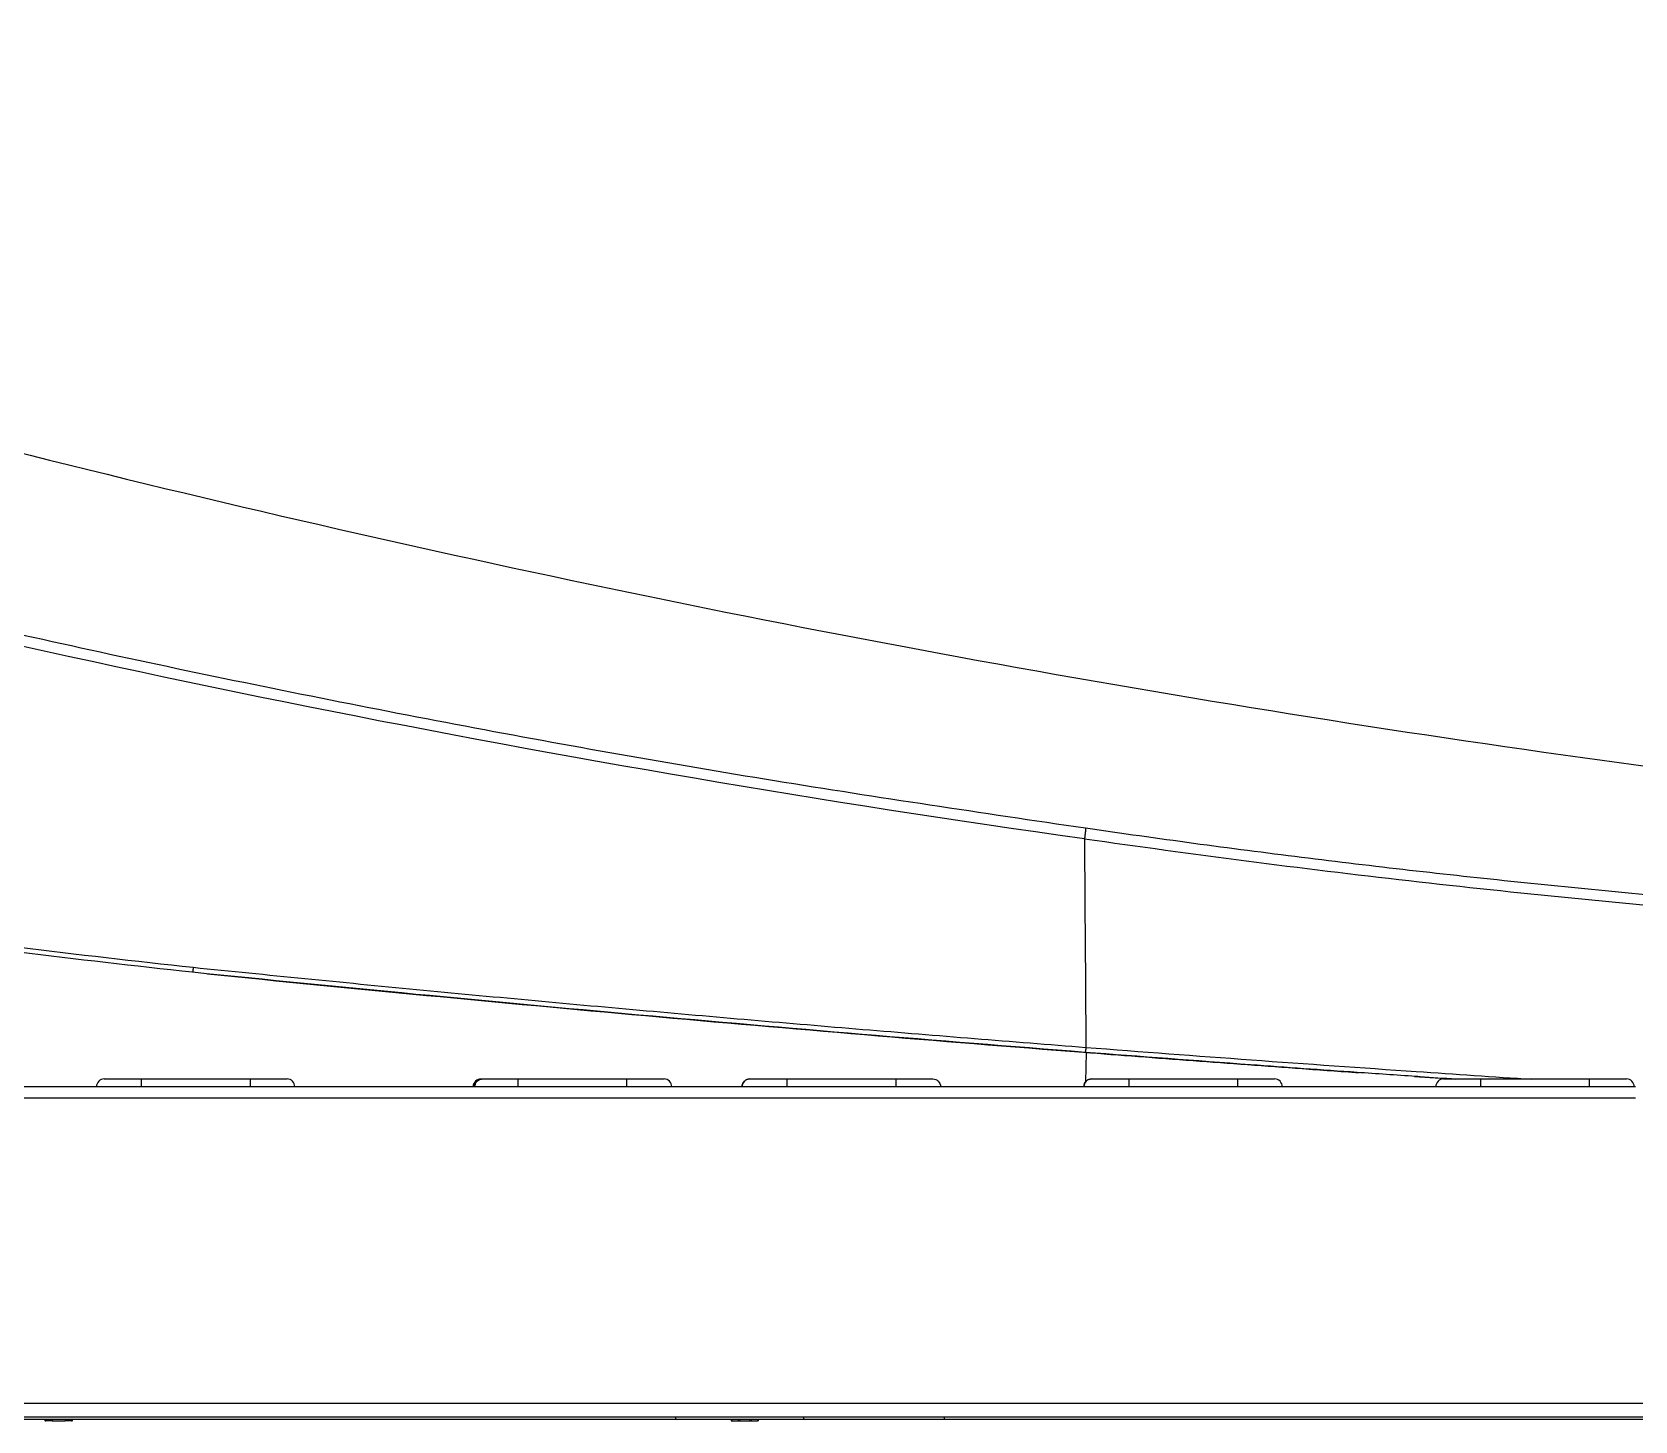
# Model space of a CAD drawing. Header units: millimetres. Extents: x 28 to 2425, y 8 to 1657.
# Drawn here: x 572.8 to 698, y 546.6 to 655.2 of the extents above; entities that cross this region are included whole.
import ezdxf

# ---------------------------------------------------------------- set-up
doc = ezdxf.new("R2010")
doc.units = ezdxf.units.MM
doc.layers.add('1LINE', color=7, linetype='CONTINUOUS')

msp = doc.modelspace()

# ---------------------------------------------------------------- linework, layer by layer
at = {"layer": '1LINE', "linetype": 'Continuous'}
for p, q in [((655.08, 573.15), (655.14, 575.44)), ((522.5, 572.77), (698.04, 572.77)), ((581.28, 573.37), (589.78, 573.37)), ((581.28, 573.37), (581.28, 572.77)), ((589.78, 573.37), (589.78, 572.77)), ((592.68, 573.37), (592.68, 573.37)), ((592.68, 573.37), (592.68, 573.37)), ((610.73, 572.77), (610.73, 573.37)), ((610.73, 573.37), (619.23, 573.37)), ((619.23, 572.77), (619.23, 573.37)), ((622.13, 573.37), (622.13, 573.37)), ((622.13, 573.37), (622.13, 573.37)), ((631.73, 573.37), (640.23, 573.37)), ((631.73, 573.37), (631.73, 572.77)), ((640.23, 573.37), (640.23, 572.77)), ((643.13, 573.37), (643.13, 573.37)), ((643.13, 573.37), (643.13, 573.37)), ((658.43, 573.37), (666.93, 573.37)), ((658.43, 573.37), (658.43, 572.77)), ((666.93, 573.37), (666.93, 572.77)), ((669.83, 573.37), (669.83, 573.37)), ((669.83, 573.37), (669.83, 573.37)), ((685.93, 573.37), (694.43, 573.37)), ((685.93, 573.37), (685.93, 572.77)), ((694.43, 572.77), (694.43, 573.37)), ((697.33, 573.37), (697.33, 573.37)), ((697.33, 573.37), (697.33, 573.37)), ((698.04, 571.87), (522.5, 571.87)), ((512.8, 548.04), (702.67, 548.04)), ((623.03, 546.74), (512.33, 546.74)), ((702.67, 546.94), (512.8, 546.94)), ((573.76, 546.74), (573.76, 546.64)), ((573.77, 546.64), (573.76, 546.64)), ((573.77, 546.74), (573.77, 546.64)), ((573.77, 546.64), (573.83, 546.64)), ((573.83, 546.74), (573.83, 546.64)), ((574.33, 546.64), (573.83, 546.64)), ((574.33, 546.74), (574.33, 546.64)), ((574.33, 546.64), (575.33, 546.64)), ((575.33, 546.74), (575.33, 546.64)), ((575.83, 546.64), (575.33, 546.64)), ((575.83, 546.74), (575.83, 546.64)), ((575.83, 546.64), (575.89, 546.64)), ((575.89, 546.74), (575.89, 546.64)), ((575.9, 546.64), (575.89, 546.64)), ((575.9, 546.64), (575.9, 546.74)), ((623.03, 546.94), (623.03, 546.74)), ((633.03, 546.74), (623.03, 546.74)), ((627.36, 546.74), (627.36, 546.64)), ((627.36, 546.64), (627.43, 546.64)), ((627.43, 546.74), (627.43, 546.64)), ((627.43, 546.64), (627.93, 546.64)), ((627.93, 546.74), (627.93, 546.64)), ((627.93, 546.64), (628.06, 546.64)), ((628.06, 546.74), (628.06, 546.64)), ((628.06, 546.64), (628.8, 546.64)), ((628.8, 546.74), (628.8, 546.64)), ((628.8, 546.64), (628.93, 546.64)), ((628.93, 546.74), (628.93, 546.64)), ((628.93, 546.64), (629.43, 546.64)), ((629.43, 546.74), (629.43, 546.64)), ((629.5, 546.64), (629.43, 546.64)), ((629.5, 546.64), (629.5, 546.74)), ((633.03, 546.94), (633.03, 546.74)), ((644.03, 546.74), (633.03, 546.74)), ((644.03, 546.74), (644.03, 546.94)), ((702.81, 546.74), (644.03, 546.74))]:
    msp.add_line(p, q, dxfattribs=at)
for centre, start, end in [((578.38, 572.77), 90.0004, 180.0004), ((592.68, 572.77), 0, 90.0004), ((592.68, 572.77), 0, 90.0004), ((607.83, 572.77), 90.0004, 180.0004), ((622.13, 572.77), 0, 90.0004), ((622.13, 572.77), 0, 90.0004), ((628.83, 572.77), 90.0004, 180.0004), ((655.53, 572.77), 90.0004, 180.0004), ((669.83, 572.77), 0, 90.0004), ((669.83, 572.77), 0, 90.0004), ((683.03, 572.77), 90.0004, 180.0004), ((683.03, 572.77), 90.0004, 180.0004), ((697.33, 572.77), 0, 90.0004), ((697.33, 572.77), 0, 90.0004)]:
    msp.add_arc(centre, 0.6, start, end, dxfattribs=at)
at = {"layer": '1LINE', "linetype": 'Continuous', "extrusion": (-4.97838e-21, -2.1684e-15, -1)}
for centre, start, end in [((-607.83, 572.77), 359.9996, 89.9996), ((-628.83, 572.77), 359.9996, 89.9996), ((-643.13, 572.77), 89.9996, 179.9996), ((-643.13, 572.77), 89.9996, 179.9996), ((-655.53, 572.77), 359.9996, 89.9996)]:
    msp.add_arc(centre, 0.6, start, end, dxfattribs=at)
at = {"layer": '1LINE'}
for points, knots in [([(419.06, 655.21), (423.29, 653.54), (431.74, 650.22), (444.5, 645.45), (457.32, 640.84), (470.19, 636.42), (483.1, 632.18), (496.04, 628.13), (509, 624.25), (521.97, 620.57), (538.49, 616.11), (558.66, 611.07), (582.54, 605.69), (606.58, 600.88), (630.76, 596.58), (646.95, 594.19), (655.07, 592.99)], [0, 0, 0, 0, 0.056092, 0.11204, 0.1679, 0.223685, 0.27935, 0.334848, 0.390132, 0.445179, 0.500002, 0.599746, 0.699565, 0.79947, 0.899568, 1, 1, 1, 1]), ([(495.17, 644.45), (526.59, 634.19), (558.52, 625.27), (606.74, 613.99), (622.87, 610.57), (655.28, 604.44), (671.58, 601.71), (704.05, 597.01), (720.18, 595.03), (752.3, 591.81), (768.38, 590.53), (801.07, 588.6), (817.63, 587.95), (851.42, 587.34), (868.66, 587.38), (886.62, 587.82)], [0, 0, 0, 0, 0.25, 0.25, 0.375, 0.375, 0.5, 0.5, 0.625, 0.625, 0.75, 0.75, 0.875, 0.875, 1, 1, 1, 1])]:
    msp.add_open_spline(points, degree=3, knots=knots, dxfattribs=at)
msp.add_open_spline([(654.98, 592.13), (573.4, 603.65), (494.57, 624.16), (418.62, 654.41)], degree=3, dxfattribs=at)
at = {"layer": '1LINE', "linetype": 'Continuous'}
for points, knots in [([(655.07, 592.99), (655.07, 592.96), (655.07, 592.92), (655.05, 592.71), (655.02, 592.44), (654.99, 592.23), (654.98, 592.13)], [0, 0, 0, 0, 0.25017, 0.500212, 0.762481, 1, 1, 1, 1]), ([(655.07, 592.99), (657.88, 592.59), (663.5, 591.79), (671.94, 590.7), (680.38, 589.69), (688.82, 588.77), (697.24, 587.93), (706.98, 587.06), (717.99, 586.21), (730.23, 585.44), (742.31, 584.84), (758.18, 584.27), (777.53, 583.94), (797.2, 584), (813.6, 584.28), (827.08, 584.63), (835.51, 584.94), (839.74, 585.09)], [0, 0, 0, 0, 0.041684, 0.083396, 0.125154, 0.166979, 0.208892, 0.250902, 0.313113, 0.375168, 0.43771, 0.499997, 0.624773, 0.750224, 0.833359, 0.916519, 1, 1, 1, 1]), ([(840.41, 584.21), (838.71, 584.15), (835.4, 584.03), (830.42, 583.86), (825.59, 583.71), (818.97, 583.53), (810.53, 583.34), (795.99, 583.12), (777.55, 583.07), (754.13, 583.47), (730.41, 584.49), (709.74, 585.93), (693.07, 587.46), (680.35, 588.82), (667.64, 590.35), (659.19, 591.53), (654.98, 592.12)], [0, 0, 0, 0, 0.033638, 0.06574, 0.096307, 0.125338, 0.189329, 0.249816, 0.381377, 0.500059, 0.626427, 0.749098, 0.812296, 0.875172, 0.937736, 1, 1, 1, 1]), ([(585.34, 582.1), (591.15, 581.51), (602.78, 580.35), (620.22, 578.74), (637.66, 577.23), (649.28, 576.3), (655.09, 575.84)], [0, 0, 0, 0, 0.250162, 0.500212, 0.750156, 1, 1, 1, 1]), ([(654.91, 575.46), (657.76, 575.24), (663.46, 574.8), (670.63, 574.28), (674.95, 573.97), (676.43, 573.87)], [0, 0, 0, 0, 0.396746, 0.793223, 1, 1, 1, 1]), ([(655.09, 575.84), (655.08, 575.74), (655.06, 575.53), (655.05, 575.48), (655.04, 575.45)], [0, 0, 0, 0, 0.499859, 1, 1, 1, 1]), ([(676.29, 573.88), (673.52, 574.07), (666.44, 574.58), (659.35, 575.12), (655.04, 575.45)], [0, 0, 0, 0, 0.392695, 1, 1, 1, 1]), ([(655.09, 575.84), (663.73, 575.17), (672.37, 574.54), (683.92, 573.75), (686.93, 573.54), (689.93, 573.35)], [0, 0, 0, 0, 0.738689, 0.738689, 1, 1, 1, 1]), ([(681.2, 573.54), (681.08, 573.55), (679.44, 573.66), (677.81, 573.77), (676.29, 573.88)], [0, 0, 0, 0, 0.075346, 1, 1, 1, 1]), ([(578.38, 573.37), (578.38, 573.37), (578.4, 573.37), (578.52, 573.37), (578.65, 573.37), (578.99, 573.37), (579.21, 573.37), (579.72, 573.37), (580.01, 573.37), (580.63, 573.37), (580.96, 573.37), (581.28, 573.37)], [0, 0, 0, 0, 0.140237, 0.140237, 0.355178, 0.355178, 0.570119, 0.570119, 0.785059, 0.785059, 1, 1, 1, 1]), ([(589.78, 573.37), (589.99, 573.37), (590.21, 573.37), (590.73, 573.37), (591.04, 573.37), (591.59, 573.37), (591.84, 573.37), (592.25, 573.37), (592.41, 573.37), (592.62, 573.37), (592.68, 573.37), (592.68, 573.37)], [0, 0, 0, 0, 0.140238, 0.140238, 0.355178, 0.355178, 0.570119, 0.570119, 0.785059, 0.785059, 1, 1, 1, 1]), ([(607.85, 573.37), (607.85, 573.37), (607.84, 573.37), (607.8, 573.37), (607.76, 573.36), (607.66, 573.34), (607.59, 573.31), (607.48, 573.24), (607.43, 573.2), (607.35, 573.09), (607.32, 573.03), (607.27, 572.91), (607.26, 572.84), (607.26, 572.77)], [0, 0, 0, 0, 0.014008, 0.014008, 0.141922, 0.141922, 0.356912, 0.356912, 0.57142, 0.57142, 0.785703, 0.785703, 1, 1, 1, 1]), ([(607.35, 572.77), (607.35, 572.84), (607.37, 572.91), (607.41, 573.03), (607.44, 573.09), (607.52, 573.2), (607.57, 573.24), (607.69, 573.31), (607.75, 573.34), (607.85, 573.36), (607.89, 573.37), (607.93, 573.37), (607.94, 573.37), (607.94, 573.37)], [0, 0, 0, 0, 0.214297, 0.214297, 0.42858, 0.42858, 0.643088, 0.643088, 0.858078, 0.858078, 0.985992, 0.985992, 1, 1, 1, 1]), ([(607.94, 573.37), (608.02, 573.37), (608.13, 573.37), (608.44, 573.37), (608.67, 573.37), (609.17, 573.37), (609.47, 573.37), (610.08, 573.37), (610.41, 573.37), (610.73, 573.37)], [0, 0, 0, 0, 0.216497, 0.216497, 0.477664, 0.477664, 0.738832, 0.738832, 1, 1, 1, 1]), ([(619.23, 573.37), (619.45, 573.37), (619.66, 573.37), (620.18, 573.37), (620.49, 573.37), (621.04, 573.37), (621.29, 573.37), (621.7, 573.37), (621.86, 573.37), (622.08, 573.37), (622.13, 573.37), (622.13, 573.37)], [0, 0, 0, 0, 0.140238, 0.140238, 0.355178, 0.355178, 0.570119, 0.570119, 0.785059, 0.785059, 1, 1, 1, 1]), ([(628.83, 573.37), (628.83, 573.37), (628.89, 573.37), (629.1, 573.37), (629.26, 573.37), (629.67, 573.37), (629.92, 573.37), (630.47, 573.37), (630.78, 573.37), (631.3, 573.37), (631.52, 573.37), (631.73, 573.37)], [0, 0, 0, 0, 0.214941, 0.214941, 0.429881, 0.429881, 0.644822, 0.644822, 0.859762, 0.859762, 1, 1, 1, 1]), ([(640.23, 573.37), (640.56, 573.37), (640.89, 573.37), (641.5, 573.37), (641.79, 573.37), (642.3, 573.37), (642.52, 573.37), (642.86, 573.37), (642.99, 573.37), (643.11, 573.37), (643.13, 573.37), (643.13, 573.37)], [0, 0, 0, 0, 0.214941, 0.214941, 0.429881, 0.429881, 0.644822, 0.644822, 0.859762, 0.859762, 1, 1, 1, 1]), ([(655.53, 573.37), (655.53, 573.37), (655.56, 573.37), (655.67, 573.37), (655.8, 573.37), (656.14, 573.37), (656.37, 573.37), (656.87, 573.37), (657.17, 573.37), (657.78, 573.37), (658.11, 573.37), (658.43, 573.37)], [0, 0, 0, 0, 0.140238, 0.140238, 0.355178, 0.355178, 0.570119, 0.570119, 0.785059, 0.785059, 1, 1, 1, 1]), ([(666.93, 573.37), (667.15, 573.37), (667.36, 573.37), (667.88, 573.37), (668.19, 573.37), (668.74, 573.37), (668.99, 573.37), (669.4, 573.37), (669.56, 573.37), (669.78, 573.37), (669.83, 573.37), (669.83, 573.37)], [0, 0, 0, 0, 0.140238, 0.140238, 0.355178, 0.355178, 0.570119, 0.570119, 0.785059, 0.785059, 1, 1, 1, 1]), ([(683.03, 573.37), (683.03, 573.37), (683.09, 573.37), (683.3, 573.37), (683.46, 573.37), (683.87, 573.37), (684.12, 573.37), (684.67, 573.37), (684.98, 573.37), (685.5, 573.37), (685.72, 573.37), (685.93, 573.37)], [0, 0, 0, 0, 0.214941, 0.214941, 0.429881, 0.429881, 0.644822, 0.644822, 0.859762, 0.859762, 1, 1, 1, 1]), ([(694.43, 573.37), (694.76, 573.37), (695.09, 573.37), (695.7, 573.37), (695.99, 573.37), (696.5, 573.37), (696.72, 573.37), (697.06, 573.37), (697.19, 573.37), (697.31, 573.37), (697.33, 573.37), (697.33, 573.37)], [0, 0, 0, 0, 0.214941, 0.214941, 0.429881, 0.429881, 0.644822, 0.644822, 0.859762, 0.859762, 1, 1, 1, 1])]:
    msp.add_open_spline(points, degree=3, knots=knots, dxfattribs=at)
for points in [[(654.98, 592.12), (654.98, 592.12), (654.98, 592.12), (654.98, 592.13)], [(654.98, 592.12), (655.01, 586.7), (655.05, 581.27), (655.09, 575.84)], [(585.29, 581.71), (576.23, 582.7), (567.18, 583.79), (558.15, 584.99)], [(558.2, 585.38), (567.23, 584.18), (576.28, 583.09), (585.34, 582.1)], [(655.04, 575.45), (631.79, 577.26), (608.54, 579.34), (585.29, 581.71)], [(586.45, 581.59), (609.27, 579.28), (632.09, 577.23), (654.91, 575.46)], [(655.09, 575.84), (655.09, 575.84), (655.09, 575.84), (655.09, 575.84)], [(680.76, 573.57), (681.84, 573.49), (682.91, 573.42), (683.98, 573.35)], [(683.99, 573.35), (683.06, 573.41), (682.13, 573.47), (681.2, 573.54)]]:
    msp.add_open_spline(points, degree=3, dxfattribs=at)
msp.add_rational_spline([(585.34, 582.1), (585.3, 581.7), (585.29, 581.71)], [1, 0.661975406266, 1], degree=2, dxfattribs=at)

doc.saveas('drawing.dxf')
